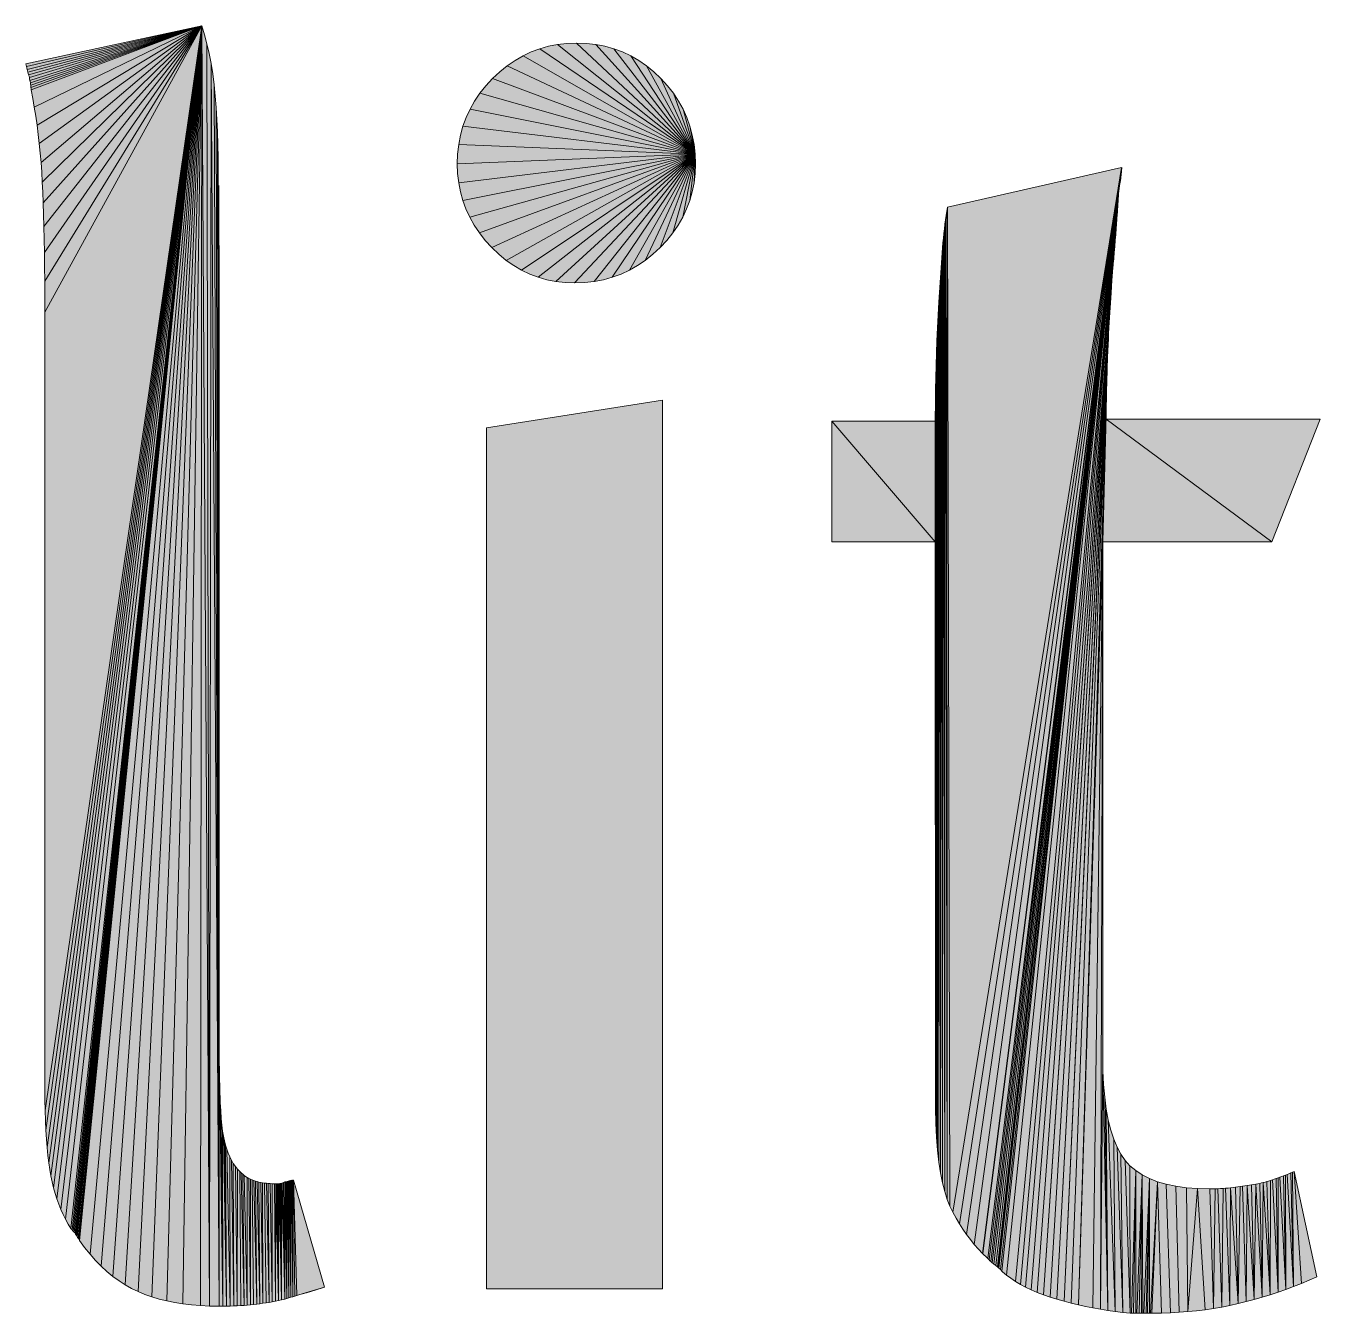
# Model space of a CAD drawing. Header units: inches. Extents: x 0 to 841, y 0 to 594.
# Drawn here: x 779.03 to 784.44, y 62.6 to 67.97 of the extents above; entities that cross this region are included whole.
import ezdxf

# ---------------------------------------------------------------- set-up
doc = ezdxf.new("R2010")
doc.units = ezdxf.units.IN
doc.header["$MEASUREMENT"] = 0
doc.layers.add('BG 0', color=7, linetype='Continuous')

msp = doc.modelspace()

# ---------------------------------------------------------------- hatches: boundary and pattern name
at = {"layer": 'BG 0', "linetype": 'Continuous'}
for points in [[(779.7663, 67.975), (779.0314, 67.8165), (779.0328, 67.8107), (779.0343, 67.805)], [(779.7663, 67.975), (779.0343, 67.805), (779.0357, 67.7992), (779.0372, 67.7934)], [(779.7663, 67.975), (779.0372, 67.7934), (779.0386, 67.7877), (779.04, 67.7819)], [(779.7663, 67.975), (779.04, 67.7819), (779.0415, 67.7762), (779.0429, 67.7704)], [(779.7663, 67.975), (779.0429, 67.7704), (779.0444, 67.7646), (779.0458, 67.7589)], [(779.7663, 67.975), (779.0458, 67.7589), (779.0471, 67.7532), (779.0484, 67.7476)], [(779.7663, 67.975), (779.0484, 67.7476), (779.0494, 67.7422), (779.0504, 67.737)], [(779.7663, 67.975), (779.0504, 67.737), (779.0512, 67.7318), (779.0518, 67.7269)], [(779.7663, 67.975), (779.0518, 67.7269), (779.0523, 67.722), (779.0527, 67.7174)], [(779.7663, 67.975), (779.0527, 67.7174), (779.0529, 67.7128), (779.053, 67.7084)], [(779.7663, 67.975), (779.053, 67.7084), (779.0599, 67.6722), (779.0664, 67.6354)], [(779.7663, 67.975), (779.0664, 67.6354), (779.0724, 67.5981), (779.0778, 67.5603)], [(779.7663, 67.975), (779.0778, 67.5603), (779.0827, 67.522), (779.0872, 67.4832)], [(779.7663, 67.975), (779.0872, 67.4832), (779.091, 67.4439), (779.0945, 67.4041)], [(779.7663, 67.975), (779.0945, 67.4041), (779.0974, 67.3638), (779.0998, 67.3229)], [(779.7663, 67.975), (779.0998, 67.3229), (779.1019, 67.2806), (779.1037, 67.2355)], [(779.7663, 67.975), (779.1037, 67.2355), (779.1053, 67.1877), (779.1068, 67.1374)], [(779.7663, 67.975), (779.1068, 67.1374), (779.1079, 67.0843), (779.1089, 67.0286)], [(779.7663, 67.975), (779.1089, 67.0286), (779.1096, 66.9702), (779.1102, 66.9091)], [(779.7663, 67.975), (779.1102, 66.9091), (779.1105, 66.8454), (779.1107, 66.779)], [(779.7663, 67.975), (779.1107, 66.779), (779.1109, 63.4903), (779.1116, 63.4461)], [(779.7663, 67.975), (779.1116, 63.4461), (779.1129, 63.4041), (779.1147, 63.3644)], [(779.7663, 67.975), (779.1147, 63.3644), (779.117, 63.3269), (779.1197, 63.2916)], [(779.7663, 67.975), (779.1197, 63.2916), (779.123, 63.2586), (779.1268, 63.2278)], [(779.7663, 67.975), (779.1268, 63.2278), (779.1311, 63.1993), (779.1359, 63.1729)], [(779.7663, 67.975), (779.1359, 63.1729), (779.1412, 63.148), (779.1472, 63.1238)], [(779.7663, 67.975), (779.1472, 63.1238), (779.1539, 63.1002), (779.1612, 63.0772)], [(779.7663, 67.975), (779.1612, 63.0772), (779.1692, 63.0549), (779.1778, 63.0333)], [(779.7663, 67.975), (779.1778, 63.0333), (779.187, 63.0123), (779.197, 62.9919)], [(779.7663, 67.975), (779.197, 62.9919), (779.2075, 62.9722), (779.2187, 62.9532)], [(779.7663, 67.975), (779.2187, 62.9532), (779.2215, 62.9503), (779.2242, 62.9476)], [(779.7663, 67.975), (779.2242, 62.9476), (779.2267, 62.9448), (779.2291, 62.9422)], [(779.7663, 67.975), (779.2291, 62.9422), (779.2313, 62.9397), (779.2334, 62.9371)], [(779.7663, 67.975), (779.2334, 62.9371), (779.2354, 62.9348), (779.2371, 62.9324)], [(779.7663, 67.975), (779.2371, 62.9324), (779.2388, 62.9301), (779.2403, 62.9279)], [(779.7663, 67.975), (779.2403, 62.9279), (779.2418, 62.9258), (779.2432, 62.9235)], [(779.7663, 67.975), (779.2432, 62.9235), (779.2447, 62.9211), (779.2461, 62.9187)], [(779.7663, 67.975), (779.2461, 62.9187), (779.2475, 62.9162), (779.249, 62.9137)], [(779.7663, 67.975), (779.249, 62.9137), (779.2504, 62.911), (779.2518, 62.9083)], [(779.7663, 67.975), (779.2518, 62.9083), (779.2533, 62.9056), (779.2548, 62.9027)], [(779.7663, 67.975), (779.2548, 62.9027), (779.2767, 62.8734), (779.2991, 62.8458)], [(779.7663, 67.975), (779.2991, 62.8458), (779.3222, 62.8201), (779.3458, 62.7961)], [(779.7663, 67.975), (779.3458, 62.7961), (779.37, 62.7739), (779.3948, 62.7536)], [(779.7663, 67.975), (779.3948, 62.7536), (779.4202, 62.735), (779.4461, 62.7182)], [(779.7663, 67.975), (779.4461, 62.7182), (779.4726, 62.7033), (779.4997, 62.6901)], [(779.7663, 67.975), (779.4997, 62.6901), (779.5277, 62.6785), (779.5571, 62.6681)], [(779.7663, 67.975), (779.5571, 62.6681), (779.5877, 62.6589), (779.6196, 62.651)], [(779.7663, 67.975), (779.6196, 62.651), (779.6528, 62.6443), (779.6873, 62.6387)], [(779.7663, 67.975), (779.6873, 62.6387), (779.7231, 62.6345), (779.7602, 62.6314)], [(779.7986, 62.6296), (779.7663, 67.975), (779.7602, 62.6314)], [(779.7986, 62.6296), (779.7873, 67.8996), (779.7773, 67.9382), (779.7663, 67.975)], [(779.7986, 62.6296), (779.8043, 67.8177), (779.7963, 67.8595), (779.7873, 67.8996)], [(781.8255, 67.4398), (781.177, 67.8793), (781.1415, 67.866), (781.1071, 67.8498)], [(781.8255, 67.4398), (781.2512, 67.897), (781.2136, 67.8897), (781.177, 67.8793)], [(781.8255, 67.4398), (781.3297, 67.903), (781.29, 67.9015), (781.2512, 67.897)], [(781.8255, 67.4398), (781.4107, 67.897), (781.3709, 67.9015), (781.3297, 67.903)], [(781.8255, 67.4398), (781.4866, 67.8793), (781.4493, 67.8897), (781.4107, 67.897)], [(781.8255, 67.4398), (781.5572, 67.8498), (781.5225, 67.866), (781.4866, 67.8793)], [(779.8383, 62.6289), (779.8043, 67.8177), (779.7986, 62.6296)], [(779.8383, 62.6289), (779.8173, 67.729), (779.8113, 67.7742), (779.8043, 67.8177)], [(781.8255, 67.4398), (781.1071, 67.8498), (781.0738, 67.8306), (781.0415, 67.8084)], [(781.8255, 67.4398), (781.6226, 67.8084), (781.5905, 67.8306), (781.5572, 67.8498)], [(781.8255, 67.4398), (781.0415, 67.8084), (781.0104, 67.7833), (780.9803, 67.7553)], [(781.8255, 67.4398), (781.6828, 67.7553), (781.6534, 67.7833), (781.6226, 67.8084)], [(779.8383, 62.6289), (779.8263, 67.6338), (779.8223, 67.6822), (779.8173, 67.729)], [(781.8255, 67.4398), (780.9803, 67.7553), (780.9522, 67.7251), (780.9272, 67.6937)], [(781.8255, 67.4398), (781.7347, 67.6937), (781.7102, 67.7251), (781.6828, 67.7553)], [(781.8255, 67.4398), (780.9272, 67.6937), (780.905, 67.6611), (780.8858, 67.6273)], [(781.8255, 67.4398), (781.775, 67.6273), (781.7563, 67.6611), (781.7347, 67.6937)], [(779.8383, 62.6289), (779.8311, 67.5319), (779.8292, 67.5837), (779.8263, 67.6338)], [(781.8255, 67.4398), (780.8858, 67.6273), (780.8695, 67.5922), (780.8562, 67.556)], [(781.8255, 67.4398), (781.8038, 67.556), (781.7908, 67.5922), (781.775, 67.6273)], [(781.8255, 67.4398), (780.8562, 67.556), (780.8459, 67.5184), (780.8385, 67.4797)], [(781.8255, 67.4398), (781.8211, 67.4797), (781.8139, 67.5184), (781.8038, 67.556)], [(779.8383, 62.6289), (779.8337, 67.4234), (779.8325, 67.4785), (779.8311, 67.5319)], [(781.8255, 67.4398), (780.8385, 67.4797), (780.8341, 67.4398), (780.8326, 67.3986)], [(781.8255, 67.4398), (780.8326, 67.3986), (780.834, 67.3588), (780.8384, 67.3201)], [(781.8255, 67.4398), (780.8384, 67.3201), (780.8456, 67.2824), (780.8557, 67.2459)], [(781.8255, 67.4398), (780.8557, 67.2459), (780.8686, 67.2104), (780.8845, 67.176)], [(781.8255, 67.4398), (780.8845, 67.176), (780.9033, 67.1427), (780.9248, 67.1104)], [(781.8255, 67.4398), (780.9248, 67.1104), (780.9493, 67.0793), (780.9767, 67.0491)], [(781.8255, 67.4398), (780.9767, 67.0491), (781.0061, 67.0211), (781.0367, 66.996)], [(781.8255, 67.4398), (781.0367, 66.996), (781.0683, 66.9739), (781.1012, 66.9546)], [(781.8255, 67.4398), (781.1012, 66.9546), (781.1352, 66.9384), (781.1704, 66.9251)], [(781.8255, 67.4398), (781.1704, 66.9251), (781.2067, 66.9148), (781.2442, 66.9074)], [(781.8255, 67.4398), (781.2442, 66.9074), (781.2828, 66.9029), (781.3225, 66.9014)], [(781.8255, 67.4398), (781.3225, 66.9014), (781.3637, 66.9029), (781.4037, 66.9074)], [(781.8255, 67.4398), (781.4037, 66.9074), (781.4424, 66.9148), (781.4799, 66.9251)], [(781.8255, 67.4398), (781.4799, 66.9251), (781.5162, 66.9384), (781.5512, 66.9546)], [(781.8255, 67.4398), (781.5512, 66.9546), (781.5851, 66.9739), (781.6177, 66.996)], [(781.8255, 67.4398), (781.6177, 66.996), (781.649, 67.0211), (781.6792, 67.0491)], [(781.8255, 67.4398), (781.6792, 67.0491), (781.7073, 67.0793), (781.7324, 67.1104)], [(781.8255, 67.4398), (781.7324, 67.1104), (781.7545, 67.1427), (781.7738, 67.176)], [(781.8255, 67.4398), (781.7738, 67.176), (781.79, 67.2104), (781.8032, 67.2459)], [(781.8255, 67.4398), (781.8032, 67.2459), (781.8136, 67.2824), (781.821, 67.3201)], [(781.8255, 67.4398), (781.821, 67.3201), (781.8255, 67.3588), (781.8269, 67.3986)], [(783.6065, 67.3842), (782.8788, 67.2185), (782.8896, 63.0468), (782.9022, 63.0213)], [(783.6065, 67.3842), (782.9022, 63.0213), (782.9154, 62.9967), (782.9293, 62.9729)], [(783.6065, 67.3842), (782.9293, 62.9729), (782.9438, 62.95), (782.959, 62.9279)], [(783.6065, 67.3842), (782.959, 62.9279), (782.9748, 62.9068), (782.9913, 62.8864)], [(783.6065, 67.3842), (782.9913, 62.8864), (783.0084, 62.867), (783.0261, 62.8484)], [(783.5947, 67.2905), (783.0261, 62.8484), (783.0445, 62.8307), (783.0475, 62.8278)], [(783.5947, 67.2905), (783.0475, 62.8278), (783.0505, 62.8249), (783.0535, 62.822)], [(783.5947, 67.2905), (783.0535, 62.822), (783.0566, 62.8191), (783.0599, 62.8162)], [(783.5947, 67.2905), (783.0599, 62.8162), (783.0631, 62.8134), (783.0665, 62.8105)], [(783.5947, 67.2905), (783.0665, 62.8105), (783.0699, 62.8076), (783.0734, 62.8048)], [(783.5947, 67.2905), (783.0734, 62.8048), (783.0769, 62.8019), (783.0805, 62.799)], [(783.5947, 67.2905), (783.0805, 62.799), (783.084, 62.7961), (783.0875, 62.7932)], [(783.5947, 67.2905), (783.0875, 62.7932), (783.0908, 62.7903)], [(783.5939, 67.2834), (783.5947, 67.2905), (783.0908, 62.7903), (783.0941, 62.7874)], [(783.5939, 67.2834), (783.0941, 62.7874), (783.0973, 62.7845), (783.1004, 62.7817)], [(783.5939, 67.2834), (783.1004, 62.7817), (783.1034, 62.7788), (783.1065, 62.7759)], [(783.5939, 67.2834), (783.1065, 62.7759), (783.1094, 62.773), (783.1259, 62.7589)], [(783.5939, 67.2834), (783.1259, 62.7589), (783.1438, 62.7454), (783.1631, 62.7324)], [(783.5939, 67.2834), (783.1631, 62.7324), (783.1837, 62.72)], [(783.5933, 67.2761), (783.5939, 67.2834), (783.1837, 62.72), (783.2057, 62.7082)], [(783.5933, 67.2761), (783.2057, 62.7082), (783.2291, 62.697), (783.566, 66.9117)], [(782.878, 63.0749), (782.876, 67.201), (782.8733, 67.1832), (782.8708, 67.165)], [(782.878, 63.0749), (782.8896, 63.0468), (782.8788, 67.2185), (782.876, 67.201)], [(782.8676, 63.1073), (782.8684, 67.1464), (782.8662, 67.1275), (782.8641, 67.1082)], [(782.878, 63.0749), (782.8708, 67.165), (782.8684, 67.1464), (782.8676, 63.1073)], [(782.8676, 63.1073), (782.8604, 67.0686), (782.8588, 67.0483), (782.8584, 63.1441)], [(782.8676, 63.1073), (782.8641, 67.1082), (782.8622, 67.0886), (782.8604, 67.0686)], [(782.8584, 63.1441), (782.8558, 67.0067), (782.8543, 66.9859), (782.8529, 66.9652)], [(782.8584, 63.1441), (782.8588, 67.0483), (782.8572, 67.0275), (782.8558, 67.0067)], [(782.8584, 63.1441), (782.8529, 66.9652), (782.8514, 66.9445), (782.8504, 63.1852)], [(782.8504, 63.1852), (782.8486, 66.9035), (782.8471, 66.8831), (782.8457, 66.8627)], [(782.8504, 63.1852), (782.8514, 66.9445), (782.85, 66.924), (782.8486, 66.9035)], [(783.566, 66.9117), (783.2291, 62.697), (783.2538, 62.6863), (783.5642, 66.8861)], [(782.8504, 63.1852), (782.8457, 66.8627), (782.8442, 66.8424), (782.8437, 63.2305)], [(783.28, 62.6762), (783.5625, 66.8606), (783.5642, 66.8861), (783.2538, 62.6863)], [(782.8437, 63.2305), (782.8414, 66.7949), (782.8401, 66.7678), (782.8388, 66.7407)], [(782.8437, 63.2305), (782.8442, 66.8424), (782.8428, 66.8222), (782.8414, 66.7949)], [(783.5575, 66.7832), (783.5591, 66.8091), (783.28, 62.6762), (783.3075, 62.6667)], [(782.8382, 63.2803), (782.8388, 66.7407), (782.8376, 66.7138), (782.8365, 66.6871)], [(782.8437, 63.2305), (782.8388, 66.7407), (782.8382, 63.2803)], [(782.8382, 63.2803), (782.8365, 66.6871), (782.8355, 66.6605), (782.8345, 66.6341)], [(783.5509, 66.6703), (783.5521, 66.6922), (783.3075, 62.6667), (783.3363, 62.6578)], [(782.8382, 63.2803), (782.8345, 66.6341), (782.8339, 63.3343)], [(783.5487, 66.6264), (783.5498, 66.6484), (783.3363, 62.6578), (783.366, 62.6494)], [(783.3959, 62.6416), (783.546, 66.5599), (783.5469, 66.5821), (783.366, 62.6494)], [(782.8339, 63.3343), (782.8313, 66.53), (782.8308, 63.3927)], [(783.4259, 62.6344), (783.5453, 66.5376), (783.546, 66.5599), (783.3959, 62.6416)], [(783.5273, 65.8207), (783.5434, 66.4722), (783.544, 66.4937), (783.4259, 62.6344)], [(781.69, 66.4115), (780.9551, 66.2963), (780.9551, 62.701), (781.69, 62.701)], [(782.829, 63.4554), (782.8284, 66.3251), (782.3961, 66.3251), (782.8284, 65.8207)], [(782.8284, 65.8207), (782.3961, 66.3251), (782.3961, 65.8207)], [(783.5273, 65.8207), (784.2334, 65.8207), (783.5417, 66.3323), (783.5417, 66.3512)], [(783.5417, 66.3323), (784.2334, 65.8207), (784.4351, 66.3323)], [(783.5273, 65.8207), (783.4259, 62.6344), (783.4562, 62.6278), (783.4867, 62.6217)], [(783.5273, 65.8207), (783.4867, 62.6217), (783.5175, 62.6163)], [(783.5175, 62.6163), (783.5273, 63.6736), (783.5273, 65.8207)], [(779.8383, 62.6289), (779.854, 62.629), (779.8391, 63.6072), (779.8385, 63.6567)], [(783.5484, 62.6114), (783.5282, 63.6122), (783.5273, 63.6736), (783.5175, 62.6163)], [(783.5357, 63.5013), (783.531, 63.5548), (783.5282, 63.6122), (783.5484, 62.6114)], [(783.5484, 62.6114), (783.5423, 63.4517), (783.5357, 63.5013)], [(779.854, 62.629), (779.8471, 63.4129), (779.8448, 63.4447), (779.8428, 63.48)], [(783.5795, 62.607), (783.5507, 63.4062), (783.5423, 63.4517), (783.5484, 62.6114)], [(779.854, 62.629), (779.8529, 63.3598), (779.8499, 63.3846), (779.8471, 63.4129)], [(783.5732, 63.3269), (783.561, 63.3646), (783.5507, 63.4062), (783.5795, 62.607)], [(779.8563, 63.3386), (779.8529, 63.3598), (779.854, 62.629), (779.8695, 62.6292)], [(779.8563, 63.3386), (779.8695, 62.6292), (779.8603, 63.3197)], [(779.8695, 62.6292), (779.8648, 63.3016), (779.8603, 63.3197)], [(779.8846, 62.6296), (779.8701, 63.2845), (779.8648, 63.3016), (779.8695, 62.6292)], [(779.8824, 63.253), (779.8759, 63.2683), (779.8701, 63.2845), (779.8846, 62.6296)], [(783.5872, 63.2932), (783.5732, 63.3269), (783.5795, 62.607), (783.611, 62.6033)], [(783.5872, 63.2932), (783.611, 62.6033), (783.6032, 63.2635)], [(779.8897, 63.2388), (779.8824, 63.253), (779.8846, 62.6296), (779.8994, 62.6301)], [(779.8897, 63.2388), (779.8994, 62.6301), (779.8975, 63.2254)], [(779.9059, 63.213), (779.8975, 63.2254), (779.8994, 62.6301), (779.914, 62.6307)], [(783.6209, 63.2377), (783.6032, 63.2635), (783.611, 62.6033), (783.6425, 62.6001)], [(783.6209, 63.2377), (783.6425, 62.6001), (783.6413, 63.2152)], [(779.9059, 63.213), (779.914, 62.6307), (779.915, 63.2015)], [(779.9283, 62.6315), (779.9248, 63.1909), (779.915, 63.2015), (779.914, 62.6307)], [(779.9283, 62.6315), (779.9422, 62.6325), (779.9306, 63.1853), (779.9248, 63.1909)], [(779.9422, 62.6325), (779.9366, 63.1801), (779.9306, 63.1853)], [(779.9559, 62.6335), (779.9428, 63.1753), (779.9366, 63.1801), (779.9422, 62.6325)], [(779.9554, 63.1666), (779.949, 63.1707), (779.9428, 63.1753), (779.9559, 62.6335)], [(783.665, 63.195), (783.6413, 63.2152), (783.6425, 62.6001), (783.6469, 62.6001)], [(783.665, 63.195), (783.6469, 62.6001), (783.6513, 62.6001), (783.6559, 62.6001)], [(783.665, 63.195), (783.6559, 62.6001), (783.6604, 62.6001), (783.6651, 62.6001)], [(783.692, 63.1771), (783.665, 63.195), (783.6651, 62.6001), (783.6698, 62.6001)], [(783.692, 63.1771), (783.6698, 62.6001), (783.6746, 62.6001), (783.6794, 62.6001)], [(783.692, 63.1771), (783.6794, 62.6001), (783.6844, 62.6001), (783.6894, 62.6001)], [(783.692, 63.1771), (783.6894, 62.6001), (783.6944, 62.6001)], [(783.7224, 63.1617), (783.692, 63.1771), (783.6944, 62.6001), (783.6993, 62.6001)], [(784.2825, 63.1736), (784.2748, 63.1707), (784.2671, 63.1678), (784.2922, 62.699)], [(784.2922, 62.699), (784.2901, 63.1765), (784.2825, 63.1736)], [(784.3246, 62.7111), (784.2976, 63.1794), (784.2901, 63.1765), (784.2922, 62.699)], [(784.3125, 63.1852), (784.3051, 63.1823), (784.2976, 63.1794), (784.3246, 62.7111)], [(784.3246, 62.7111), (784.3198, 63.1881), (784.3125, 63.1852)], [(784.3568, 62.7239), (784.327, 63.1909), (784.3198, 63.1881), (784.3246, 62.7111)], [(784.3888, 62.7373), (784.4207, 62.7514), (784.327, 63.1909), (784.3568, 62.7239)], [(779.962, 63.1628), (779.9554, 63.1666), (779.9559, 62.6335), (779.9693, 62.6348)], [(779.962, 63.1628), (779.9693, 62.6348), (779.9687, 63.1594)], [(779.9687, 63.1594), (779.9693, 62.6348), (779.9824, 62.6361), (779.9755, 63.1563)], [(779.9755, 63.1563), (779.9824, 62.6361), (779.9954, 62.6376), (779.9825, 63.1537)], [(779.9825, 63.1537), (779.9954, 62.6376), (779.9896, 63.1513)], [(779.9969, 63.1492), (779.9896, 63.1513), (779.9954, 62.6376), (780.0084, 62.6393)], [(779.9969, 63.1492), (780.0084, 62.6393), (780.0043, 63.1474)], [(780.0119, 63.1458), (780.0043, 63.1474), (780.0084, 62.6393), (780.0213, 62.6411)], [(780.0119, 63.1458), (780.0213, 62.6411), (780.0196, 63.1444)], [(780.0196, 63.1444), (780.0213, 62.6411), (780.0343, 62.643), (780.0275, 63.1432)], [(780.0275, 63.1432), (780.0343, 62.643), (780.0473, 62.6451), (780.0355, 63.1422)], [(780.0355, 63.1422), (780.0473, 62.6451), (780.0436, 63.1415)], [(780.0519, 63.1409), (780.0436, 63.1415), (780.0473, 62.6451), (780.0603, 62.6474)], [(780.0519, 63.1409), (780.0603, 62.6474), (780.0603, 63.1406)], [(780.0732, 62.6498), (780.0689, 63.1405), (780.0603, 63.1406), (780.0603, 62.6474)], [(780.0732, 62.6498), (780.0744, 63.1405), (780.0717, 63.1405), (780.0689, 63.1405)], [(780.0862, 62.6523), (780.0744, 63.1405), (780.0732, 62.6498)], [(780.0862, 62.6523), (780.0793, 63.1405), (780.0769, 63.1405), (780.0744, 63.1405)], [(780.0862, 62.6523), (780.0836, 63.1405), (780.0815, 63.1405), (780.0793, 63.1405)], [(780.0862, 62.6523), (780.0873, 63.1405), (780.0855, 63.1405), (780.0836, 63.1405)], [(780.0991, 62.655), (780.089, 63.1405), (780.0873, 63.1405), (780.0862, 62.6523)], [(780.0991, 62.655), (780.092, 63.1405), (780.0905, 63.1405), (780.089, 63.1405)], [(780.0991, 62.655), (780.0955, 63.1411), (780.0937, 63.1408), (780.092, 63.1405)], [(780.0991, 62.655), (780.0995, 63.1423), (780.0974, 63.1417), (780.0955, 63.1411)], [(780.1121, 62.6578), (780.1018, 63.1431), (780.0995, 63.1423), (780.0991, 62.655)], [(780.1121, 62.6578), (780.1066, 63.1451), (780.1041, 63.144), (780.1018, 63.1431)], [(780.1121, 62.6578), (780.1121, 63.1477), (780.1093, 63.1463), (780.1066, 63.1451)], [(780.1207, 62.6606), (780.1152, 63.1478), (780.1136, 63.1477), (780.1121, 63.1477)], [(780.1207, 62.6606), (780.1121, 63.1477), (780.1121, 62.6578)], [(780.1207, 62.6606), (780.1185, 63.1483), (780.1168, 63.148), (780.1152, 63.1478)], [(780.1207, 62.6606), (780.1221, 63.149), (780.1202, 63.1486), (780.1185, 63.1483)], [(780.1293, 62.6634), (780.1221, 63.149), (780.1207, 62.6606)], [(780.1293, 62.6634), (780.126, 63.15), (780.124, 63.1495), (780.1221, 63.149)], [(780.1293, 62.6634), (780.1301, 63.1513), (780.128, 63.1506), (780.126, 63.15)], [(780.1377, 62.6661), (780.1301, 63.1513), (780.1293, 62.6634)], [(780.1377, 62.6661), (780.1343, 63.1526), (780.1323, 63.152), (780.1301, 63.1513)], [(780.1377, 62.6661), (780.1382, 63.1536), (780.1363, 63.1531), (780.1343, 63.1526)], [(780.1461, 62.6687), (780.1401, 63.154), (780.1382, 63.1536), (780.1377, 62.6661)], [(780.1461, 62.6687), (780.1435, 63.1546), (780.1418, 63.1543), (780.1401, 63.154)], [(780.1545, 62.6712), (780.1467, 63.1549), (780.1451, 63.1547), (780.1461, 62.6687)], [(780.1627, 62.6738), (780.1481, 63.1549), (780.1467, 63.1549), (780.1545, 62.6712)], [(780.2779, 62.7082), (780.1481, 63.1549), (780.1627, 62.6738), (780.1709, 62.6761)], [(783.7224, 63.1617), (783.6993, 62.6001), (783.7042, 62.6001), (783.709, 62.6001)], [(783.7224, 63.1617), (783.709, 62.6001), (783.7137, 62.6001)], [(783.7137, 62.6001), (783.7184, 62.6001), (783.7229, 62.6001), (783.7224, 63.1617)], [(783.7224, 63.1617), (783.7229, 62.6001), (783.7274, 62.6001), (783.756, 63.1486)], [(783.756, 63.1486), (783.7274, 62.6001), (783.7318, 62.6001)], [(783.7318, 62.6001), (783.7362, 62.6001), (783.7735, 62.6005), (783.756, 63.1486)], [(783.756, 63.1486), (783.7735, 62.6005), (783.8104, 62.6017), (783.793, 63.1379)], [(783.793, 63.1379), (783.8104, 62.6017), (783.847, 62.6037), (783.8333, 63.1296)], [(783.8333, 63.1296), (783.847, 62.6037), (783.8832, 62.6064), (783.8768, 63.1236)], [(783.8768, 63.1236), (783.8832, 62.6064), (783.9237, 63.12)], [(783.8832, 62.6064), (783.919, 62.61), (783.9545, 62.6144), (783.9237, 63.12)], [(783.9237, 63.12), (783.9545, 62.6144), (783.9896, 62.6195), (783.974, 63.1189)], [(783.974, 63.1189), (783.9896, 62.6195), (783.9967, 63.1192), (783.9854, 63.1189)], [(784.0244, 62.6254), (784.0079, 63.1195), (783.9967, 63.1192), (783.9896, 62.6195)], [(784.0244, 62.6254), (784.0298, 63.1206), (784.0189, 63.12), (784.0079, 63.1195)], [(784.0588, 62.6322), (784.0405, 63.1214), (784.0298, 63.1206), (784.0244, 62.6254)], [(784.0588, 62.6322), (784.0616, 63.1235), (784.0512, 63.1224), (784.0405, 63.1214)], [(784.0928, 62.6397), (784.0616, 63.1235), (784.0588, 62.6322)], [(784.0928, 62.6397), (784.082, 63.1261), (784.0719, 63.1247), (784.0616, 63.1235)], [(784.0928, 62.6397), (784.1019, 63.129), (784.0921, 63.1275), (784.082, 63.1261)], [(784.1266, 62.648), (784.1117, 63.1304), (784.1019, 63.129), (784.0928, 62.6397)], [(784.1266, 62.648), (784.1307, 63.1333), (784.1212, 63.1319), (784.1117, 63.1304)], [(784.1601, 62.6569), (784.1307, 63.1333), (784.1266, 62.648)], [(784.1601, 62.6569), (784.1491, 63.1361), (784.14, 63.1347), (784.1307, 63.1333)], [(784.1601, 62.6569), (784.167, 63.139), (784.1582, 63.1376), (784.1491, 63.1361)], [(784.1935, 62.6664), (784.167, 63.139), (784.1601, 62.6569)], [(784.1935, 62.6664), (784.1829, 63.142), (784.1757, 63.1405), (784.167, 63.139)], [(784.1935, 62.6664), (784.1977, 63.1454), (784.1903, 63.1437), (784.1829, 63.142)], [(784.2266, 62.6766), (784.1977, 63.1454), (784.1935, 62.6664)], [(784.2266, 62.6766), (784.2126, 63.1495), (784.2051, 63.1474), (784.1977, 63.1454)], [(784.2266, 62.6766), (784.2279, 63.1541), (784.2202, 63.1517), (784.2126, 63.1495)], [(784.2595, 62.6875), (784.2357, 63.1566), (784.2279, 63.1541), (784.2266, 62.6766)], [(784.2595, 62.6875), (784.2514, 63.1621), (784.2435, 63.1593), (784.2357, 63.1566)], [(784.2595, 62.6875), (784.2593, 63.165), (784.2514, 63.1621)], [(784.2922, 62.699), (784.2671, 63.1678), (784.2593, 63.165), (784.2595, 62.6875)]]:
    msp.add_hatch(color=7, dxfattribs=at).paths.add_polyline_path(points)

# ---------------------------------------------------------------- linework, layer by layer
at = {"layer": 'BG 0', "color": 7, "linetype": 'Continuous', "lineweight": 5}
for p, q in [((779.8383, 62.6289), (779.8347, 67.4234)), ((783.6066, 67.3842), (783.0262, 62.8484)), ((783.6065, 67.3842), (783.5959, 67.2977)), ((783.6066, 67.3842), (783.5985, 67.3121)), ((783.6066, 67.3842), (783.6012, 67.3264)), ((783.6066, 67.3842), (783.6033, 67.3403)), ((783.6066, 67.3842), (783.6049, 67.3535)), ((783.6066, 67.3842), (783.6059, 67.3663)), ((779.8383, 62.6289), (779.8364, 67.3083)), ((783.5933, 67.2761), (783.5661, 66.9117)), ((783.5933, 67.2761), (783.57, 66.9625)), ((783.5928, 67.2689), (783.5722, 66.9879)), ((783.5928, 67.2689), (783.5765, 67.0382)), ((783.5928, 67.2689), (783.5805, 67.0872)), ((783.5928, 67.2689), (783.5842, 67.1347)), ((783.5928, 67.2689), (783.5876, 67.1808)), ((783.5893, 67.2033), (783.5928, 67.2689)), ((783.5926, 67.2617), (783.5907, 67.2255)), ((779.8383, 62.6289), (779.8376, 67.1865)), ((779.8383, 62.6289), (779.8382, 67.0581)), ((779.8384, 62.6289), (779.8384, 66.9231)), ((783.5625, 66.8606), (783.28, 62.6762)), ((779.1108, 63.4903), (779.1106, 66.779)), ((783.3075, 62.6667), (783.5576, 66.7832)), ((783.5576, 66.7832), (783.5547, 66.7357)), ((783.5534, 66.714), (783.3075, 62.6667)), ((782.8336, 66.6341), (782.8339, 63.3343)), ((783.5509, 66.6703), (783.3363, 62.6578)), ((782.832, 66.5816), (782.8339, 63.3343)), ((783.5487, 66.6264), (783.366, 62.6494)), ((783.5478, 66.6043), (783.366, 62.6494)), ((782.8307, 66.53), (782.8308, 63.3927)), ((783.4259, 62.6344), (783.5453, 66.5376)), ((782.8297, 66.4804), (782.8308, 63.3927)), ((783.5273, 65.8207), (783.5435, 66.4722)), ((782.829, 66.4331), (782.829, 63.4554)), ((783.5428, 66.4304), (783.5273, 65.8207)), ((782.829, 63.4554), (782.8285, 66.3666)), ((782.829, 63.4554), (782.8286, 66.3882)), ((783.5424, 66.3901), (783.5273, 65.8207)), ((782.8288, 63.4554), (782.8284, 65.8207)), ((779.8392, 63.6072), (779.854, 62.629)), ((779.8407, 63.5613), (779.8541, 62.629)), ((780.1461, 62.6687), (780.1443, 63.1547)), ((780.2779, 62.7082), (780.1709, 62.6761)), ((780.2779, 62.7081), (780.1871, 62.6806)), ((780.2779, 62.7081), (780.203, 62.685)), ((780.2779, 62.7082), (780.2191, 62.6897)), ((780.2779, 62.7082), (780.2355, 62.6946)), ((780.2779, 62.7082), (780.2522, 62.6998))]:
    msp.add_line(p, q, dxfattribs=at)
for points in [[(779.7663, 67.975), (779.0314, 67.8165), (779.0328, 67.8107), (779.0343, 67.805)], [(779.7663, 67.975), (779.0343, 67.805), (779.0357, 67.7992), (779.0372, 67.7934)], [(779.7663, 67.975), (779.0372, 67.7934), (779.0386, 67.7877), (779.04, 67.7819)], [(779.7663, 67.975), (779.04, 67.7819), (779.0415, 67.7762), (779.0429, 67.7704)], [(779.7663, 67.975), (779.0429, 67.7704), (779.0444, 67.7646), (779.0458, 67.7589)], [(779.7663, 67.975), (779.0458, 67.7589), (779.0471, 67.7532), (779.0484, 67.7476)], [(779.7663, 67.975), (779.0484, 67.7476), (779.0494, 67.7422), (779.0504, 67.737)], [(779.7663, 67.975), (779.0504, 67.737), (779.0512, 67.7318), (779.0518, 67.7269)], [(779.7663, 67.975), (779.0518, 67.7269), (779.0523, 67.722), (779.0527, 67.7174)], [(779.7663, 67.975), (779.0527, 67.7174), (779.0529, 67.7128), (779.053, 67.7084)], [(779.7663, 67.975), (779.053, 67.7084), (779.0599, 67.6722), (779.0664, 67.6354)], [(779.7663, 67.975), (779.0664, 67.6354), (779.0724, 67.5981), (779.0778, 67.5603)], [(779.7663, 67.975), (779.0778, 67.5603), (779.0827, 67.522), (779.0872, 67.4832)], [(779.7663, 67.975), (779.0872, 67.4832), (779.091, 67.4439), (779.0945, 67.4041)], [(779.7663, 67.975), (779.0945, 67.4041), (779.0974, 67.3638), (779.0998, 67.3229)], [(779.7663, 67.975), (779.0998, 67.3229), (779.1019, 67.2806), (779.1037, 67.2355)], [(779.7663, 67.975), (779.1037, 67.2355), (779.1053, 67.1877), (779.1068, 67.1374)], [(779.7663, 67.975), (779.1068, 67.1374), (779.1079, 67.0843), (779.1089, 67.0286)], [(779.7663, 67.975), (779.1089, 67.0286), (779.1096, 66.9702), (779.1102, 66.9091)], [(779.7663, 67.975), (779.1102, 66.9091), (779.1105, 66.8454), (779.1107, 66.779)], [(779.7663, 67.975), (779.1107, 66.779), (779.1109, 63.4903), (779.1116, 63.4461)], [(779.7663, 67.975), (779.1116, 63.4461), (779.1129, 63.4041), (779.1147, 63.3644)], [(779.7663, 67.975), (779.1147, 63.3644), (779.117, 63.3269), (779.1197, 63.2916)], [(779.7663, 67.975), (779.1197, 63.2916), (779.123, 63.2586), (779.1268, 63.2278)], [(779.7663, 67.975), (779.1268, 63.2278), (779.1311, 63.1993), (779.1359, 63.1729)], [(779.7663, 67.975), (779.1359, 63.1729), (779.1412, 63.148), (779.1472, 63.1238)], [(779.7663, 67.975), (779.1472, 63.1238), (779.1539, 63.1002), (779.1612, 63.0772)], [(779.7663, 67.975), (779.1612, 63.0772), (779.1692, 63.0549), (779.1778, 63.0333)], [(779.7663, 67.975), (779.1778, 63.0333), (779.187, 63.0123), (779.197, 62.9919)], [(779.7663, 67.975), (779.197, 62.9919), (779.2075, 62.9722), (779.2187, 62.9532)], [(779.7663, 67.975), (779.2187, 62.9532), (779.2215, 62.9503), (779.2242, 62.9476)], [(779.7663, 67.975), (779.2242, 62.9476), (779.2267, 62.9448), (779.2291, 62.9422)], [(779.7663, 67.975), (779.2291, 62.9422), (779.2313, 62.9397), (779.2334, 62.9371)], [(779.7663, 67.975), (779.2334, 62.9371), (779.2354, 62.9348), (779.2371, 62.9324)], [(779.7663, 67.975), (779.2371, 62.9324), (779.2388, 62.9301), (779.2403, 62.9279)], [(779.7663, 67.975), (779.2403, 62.9279), (779.2418, 62.9258), (779.2432, 62.9235)], [(779.7663, 67.975), (779.2432, 62.9235), (779.2447, 62.9211), (779.2461, 62.9187)], [(779.7663, 67.975), (779.2461, 62.9187), (779.2475, 62.9162), (779.249, 62.9137)], [(779.7663, 67.975), (779.249, 62.9137), (779.2504, 62.911), (779.2518, 62.9083)], [(779.7663, 67.975), (779.2518, 62.9083), (779.2533, 62.9056), (779.2548, 62.9027)], [(779.7663, 67.975), (779.2548, 62.9027), (779.2767, 62.8734), (779.2991, 62.8458)], [(779.7663, 67.975), (779.2991, 62.8458), (779.3222, 62.8201), (779.3458, 62.7961)], [(779.7663, 67.975), (779.3458, 62.7961), (779.37, 62.7739), (779.3948, 62.7536)], [(779.7663, 67.975), (779.3948, 62.7536), (779.4202, 62.735), (779.4461, 62.7182)], [(779.7663, 67.975), (779.4461, 62.7182), (779.4726, 62.7033), (779.4997, 62.6901)], [(779.7663, 67.975), (779.4997, 62.6901), (779.5277, 62.6785), (779.5571, 62.6681)], [(779.7663, 67.975), (779.5571, 62.6681), (779.5877, 62.6589), (779.6196, 62.651)], [(779.7663, 67.975), (779.6196, 62.651), (779.6528, 62.6443), (779.6873, 62.6387)], [(779.7663, 67.975), (779.6873, 62.6387), (779.7231, 62.6345), (779.7602, 62.6314)], [(779.7986, 62.6296), (779.7663, 67.975), (779.7602, 62.6314)], [(779.7986, 62.6296), (779.7873, 67.8996), (779.7773, 67.9382), (779.7663, 67.975)], [(779.7986, 62.6296), (779.8043, 67.8177), (779.7963, 67.8595), (779.7873, 67.8996)], [(781.8255, 67.4398), (781.177, 67.8793), (781.1415, 67.866), (781.1071, 67.8498)], [(781.8255, 67.4398), (781.2512, 67.897), (781.2136, 67.8897), (781.177, 67.8793)], [(781.8255, 67.4398), (781.3297, 67.903), (781.29, 67.9015), (781.2512, 67.897)], [(781.8255, 67.4398), (781.4107, 67.897), (781.3709, 67.9015), (781.3297, 67.903)], [(781.8255, 67.4398), (781.4866, 67.8793), (781.4493, 67.8897), (781.4107, 67.897)], [(781.8255, 67.4398), (781.5572, 67.8498), (781.5225, 67.866), (781.4866, 67.8793)], [(779.8383, 62.6289), (779.8043, 67.8177), (779.7986, 62.6296)], [(779.8383, 62.6289), (779.8173, 67.729), (779.8113, 67.7742), (779.8043, 67.8177)], [(781.8255, 67.4398), (781.1071, 67.8498), (781.0738, 67.8306), (781.0415, 67.8084)], [(781.8255, 67.4398), (781.6226, 67.8084), (781.5905, 67.8306), (781.5572, 67.8498)], [(781.8255, 67.4398), (781.0415, 67.8084), (781.0104, 67.7833), (780.9803, 67.7553)], [(781.8255, 67.4398), (781.6828, 67.7553), (781.6534, 67.7833), (781.6226, 67.8084)], [(779.8383, 62.6289), (779.8263, 67.6338), (779.8223, 67.6822), (779.8173, 67.729)], [(781.8255, 67.4398), (780.9803, 67.7553), (780.9522, 67.7251), (780.9272, 67.6937)], [(781.8255, 67.4398), (781.7347, 67.6937), (781.7102, 67.7251), (781.6828, 67.7553)], [(781.8255, 67.4398), (780.9272, 67.6937), (780.905, 67.6611), (780.8858, 67.6273)], [(781.8255, 67.4398), (781.775, 67.6273), (781.7563, 67.6611), (781.7347, 67.6937)], [(779.8383, 62.6289), (779.8311, 67.5319), (779.8292, 67.5837), (779.8263, 67.6338)], [(781.8255, 67.4398), (780.8858, 67.6273), (780.8695, 67.5922), (780.8562, 67.556)], [(781.8255, 67.4398), (781.8038, 67.556), (781.7908, 67.5922), (781.775, 67.6273)], [(781.8255, 67.4398), (780.8562, 67.556), (780.8459, 67.5184), (780.8385, 67.4797)], [(781.8255, 67.4398), (781.8211, 67.4797), (781.8139, 67.5184), (781.8038, 67.556)], [(779.8383, 62.6289), (779.8337, 67.4234), (779.8325, 67.4785), (779.8311, 67.5319)], [(781.8255, 67.4398), (780.8385, 67.4797), (780.8341, 67.4398), (780.8326, 67.3986)], [(781.8255, 67.4398), (780.8326, 67.3986), (780.834, 67.3588), (780.8384, 67.3201)], [(781.8255, 67.4398), (780.8384, 67.3201), (780.8456, 67.2824), (780.8557, 67.2459)], [(781.8255, 67.4398), (780.8557, 67.2459), (780.8686, 67.2104), (780.8845, 67.176)], [(781.8255, 67.4398), (780.8845, 67.176), (780.9033, 67.1427), (780.9248, 67.1104)], [(781.8255, 67.4398), (780.9248, 67.1104), (780.9493, 67.0793), (780.9767, 67.0491)], [(781.8255, 67.4398), (780.9767, 67.0491), (781.0061, 67.0211), (781.0367, 66.996)], [(781.8255, 67.4398), (781.0367, 66.996), (781.0683, 66.9739), (781.1012, 66.9546)], [(781.8255, 67.4398), (781.1012, 66.9546), (781.1352, 66.9384), (781.1704, 66.9251)], [(781.8255, 67.4398), (781.1704, 66.9251), (781.2067, 66.9148), (781.2442, 66.9074)], [(781.8255, 67.4398), (781.2442, 66.9074), (781.2828, 66.9029), (781.3225, 66.9014)], [(781.8255, 67.4398), (781.3225, 66.9014), (781.3637, 66.9029), (781.4037, 66.9074)], [(781.8255, 67.4398), (781.4037, 66.9074), (781.4424, 66.9148), (781.4799, 66.9251)], [(781.8255, 67.4398), (781.4799, 66.9251), (781.5162, 66.9384), (781.5512, 66.9546)], [(781.8255, 67.4398), (781.5512, 66.9546), (781.5851, 66.9739), (781.6177, 66.996)], [(781.8255, 67.4398), (781.6177, 66.996), (781.649, 67.0211), (781.6792, 67.0491)], [(781.8255, 67.4398), (781.6792, 67.0491), (781.7073, 67.0793), (781.7324, 67.1104)], [(781.8255, 67.4398), (781.7324, 67.1104), (781.7545, 67.1427), (781.7738, 67.176)], [(781.8255, 67.4398), (781.7738, 67.176), (781.79, 67.2104), (781.8032, 67.2459)], [(781.8255, 67.4398), (781.8032, 67.2459), (781.8136, 67.2824), (781.821, 67.3201)], [(781.8255, 67.4398), (781.821, 67.3201), (781.8255, 67.3588), (781.8269, 67.3986)], [(783.6065, 67.3842), (782.8788, 67.2185), (782.8896, 63.0468), (782.9022, 63.0213)], [(783.6065, 67.3842), (782.9022, 63.0213), (782.9154, 62.9967), (782.9293, 62.9729)], [(783.6065, 67.3842), (782.9293, 62.9729), (782.9438, 62.95), (782.959, 62.9279)], [(783.6065, 67.3842), (782.959, 62.9279), (782.9748, 62.9068), (782.9913, 62.8864)], [(783.6065, 67.3842), (782.9913, 62.8864), (783.0084, 62.867), (783.0261, 62.8484)], [(783.5947, 67.2905), (783.0261, 62.8484), (783.0445, 62.8307), (783.0475, 62.8278)], [(783.5947, 67.2905), (783.0475, 62.8278), (783.0505, 62.8249), (783.0535, 62.822)], [(783.5947, 67.2905), (783.0535, 62.822), (783.0566, 62.8191), (783.0599, 62.8162)], [(783.5947, 67.2905), (783.0599, 62.8162), (783.0631, 62.8134), (783.0665, 62.8105)], [(783.5947, 67.2905), (783.0665, 62.8105), (783.0699, 62.8076), (783.0734, 62.8048)], [(783.5947, 67.2905), (783.0734, 62.8048), (783.0769, 62.8019), (783.0805, 62.799)], [(783.5947, 67.2905), (783.0805, 62.799), (783.084, 62.7961), (783.0875, 62.7932)], [(783.5947, 67.2905), (783.0875, 62.7932), (783.0908, 62.7903)], [(783.5939, 67.2834), (783.5947, 67.2905), (783.0908, 62.7903), (783.0941, 62.7874)], [(783.5939, 67.2834), (783.0941, 62.7874), (783.0973, 62.7845), (783.1004, 62.7817)], [(783.5939, 67.2834), (783.1004, 62.7817), (783.1034, 62.7788), (783.1065, 62.7759)], [(783.5939, 67.2834), (783.1065, 62.7759), (783.1094, 62.773), (783.1259, 62.7589)], [(783.5939, 67.2834), (783.1259, 62.7589), (783.1438, 62.7454), (783.1631, 62.7324)], [(783.5939, 67.2834), (783.1631, 62.7324), (783.1837, 62.72)], [(783.5933, 67.2761), (783.5939, 67.2834), (783.1837, 62.72), (783.2057, 62.7082)], [(783.5933, 67.2761), (783.2057, 62.7082), (783.2291, 62.697), (783.566, 66.9117)], [(782.878, 63.0749), (782.876, 67.201), (782.8733, 67.1832), (782.8708, 67.165)], [(782.878, 63.0749), (782.8896, 63.0468), (782.8788, 67.2185), (782.876, 67.201)], [(782.8676, 63.1073), (782.8684, 67.1464), (782.8662, 67.1275), (782.8641, 67.1082)], [(782.878, 63.0749), (782.8708, 67.165), (782.8684, 67.1464), (782.8676, 63.1073)], [(782.8676, 63.1073), (782.8604, 67.0686), (782.8588, 67.0483), (782.8584, 63.1441)], [(782.8676, 63.1073), (782.8641, 67.1082), (782.8622, 67.0886), (782.8604, 67.0686)], [(782.8584, 63.1441), (782.8558, 67.0067), (782.8543, 66.9859), (782.8529, 66.9652)], [(782.8584, 63.1441), (782.8588, 67.0483), (782.8572, 67.0275), (782.8558, 67.0067)], [(782.8584, 63.1441), (782.8529, 66.9652), (782.8514, 66.9445), (782.8504, 63.1852)], [(782.8504, 63.1852), (782.8486, 66.9035), (782.8471, 66.8831), (782.8457, 66.8627)], [(782.8504, 63.1852), (782.8514, 66.9445), (782.85, 66.924), (782.8486, 66.9035)], [(783.566, 66.9117), (783.2291, 62.697), (783.2538, 62.6863), (783.5642, 66.8861)], [(782.8504, 63.1852), (782.8457, 66.8627), (782.8442, 66.8424), (782.8437, 63.2305)], [(783.28, 62.6762), (783.5625, 66.8606), (783.5642, 66.8861), (783.2538, 62.6863)], [(782.8437, 63.2305), (782.8414, 66.7949), (782.8401, 66.7678), (782.8388, 66.7407)], [(782.8437, 63.2305), (782.8442, 66.8424), (782.8428, 66.8222), (782.8414, 66.7949)], [(783.5575, 66.7832), (783.5591, 66.8091), (783.28, 62.6762), (783.3075, 62.6667)], [(782.8382, 63.2803), (782.8388, 66.7407), (782.8376, 66.7138), (782.8365, 66.6871)], [(782.8437, 63.2305), (782.8388, 66.7407), (782.8382, 63.2803)], [(782.8382, 63.2803), (782.8365, 66.6871), (782.8355, 66.6605), (782.8345, 66.6341)], [(783.5509, 66.6703), (783.5521, 66.6922), (783.3075, 62.6667), (783.3363, 62.6578)], [(782.8382, 63.2803), (782.8345, 66.6341), (782.8339, 63.3343)], [(783.5487, 66.6264), (783.5498, 66.6484), (783.3363, 62.6578), (783.366, 62.6494)], [(783.3959, 62.6416), (783.546, 66.5599), (783.5469, 66.5821), (783.366, 62.6494)], [(782.8339, 63.3343), (782.8313, 66.53), (782.8308, 63.3927)], [(783.4259, 62.6344), (783.5453, 66.5376), (783.546, 66.5599), (783.3959, 62.6416)], [(783.5273, 65.8207), (783.5434, 66.4722), (783.544, 66.4937), (783.4259, 62.6344)], [(782.8308, 63.3927), (782.8293, 66.4331), (782.829, 63.4554)], [(781.69, 66.4115), (780.9551, 66.2963), (780.9551, 62.701), (781.69, 62.701)], [(782.829, 63.4554), (782.8284, 66.3251), (782.3961, 66.3251), (782.8284, 65.8207)], [(782.8284, 65.8207), (782.3961, 66.3251), (782.3961, 65.8207)], [(783.5273, 65.8207), (784.2334, 65.8207), (783.5417, 66.3323), (783.5417, 66.3512)], [(783.5417, 66.3323), (784.2334, 65.8207), (784.4351, 66.3323)], [(783.5273, 65.8207), (783.4259, 62.6344), (783.4562, 62.6278), (783.4867, 62.6217)], [(783.5273, 65.8207), (783.4867, 62.6217), (783.5175, 62.6163)], [(783.5175, 62.6163), (783.5273, 63.6736), (783.5273, 65.8207)], [(779.8383, 62.6289), (779.854, 62.629), (779.8391, 63.6072), (779.8385, 63.6567)], [(783.5484, 62.6114), (783.5282, 63.6122), (783.5273, 63.6736), (783.5175, 62.6163)], [(783.5357, 63.5013), (783.531, 63.5548), (783.5282, 63.6122), (783.5484, 62.6114)], [(783.5484, 62.6114), (783.5423, 63.4517), (783.5357, 63.5013)], [(779.854, 62.629), (779.8471, 63.4129), (779.8448, 63.4447), (779.8428, 63.48)], [(783.5795, 62.607), (783.5507, 63.4062), (783.5423, 63.4517), (783.5484, 62.6114)], [(779.854, 62.629), (779.8529, 63.3598), (779.8499, 63.3846), (779.8471, 63.4129)], [(783.5732, 63.3269), (783.561, 63.3646), (783.5507, 63.4062), (783.5795, 62.607)], [(779.8563, 63.3386), (779.8529, 63.3598), (779.854, 62.629), (779.8695, 62.6292)], [(779.8563, 63.3386), (779.8695, 62.6292), (779.8603, 63.3197)], [(779.8695, 62.6292), (779.8648, 63.3016), (779.8603, 63.3197)], [(779.8846, 62.6296), (779.8701, 63.2845), (779.8648, 63.3016), (779.8695, 62.6292)], [(779.8824, 63.253), (779.8759, 63.2683), (779.8701, 63.2845), (779.8846, 62.6296)], [(783.5872, 63.2932), (783.5732, 63.3269), (783.5795, 62.607), (783.611, 62.6033)], [(783.5872, 63.2932), (783.611, 62.6033), (783.6032, 63.2635)], [(779.8897, 63.2388), (779.8824, 63.253), (779.8846, 62.6296), (779.8994, 62.6301)], [(779.8897, 63.2388), (779.8994, 62.6301), (779.8975, 63.2254)], [(779.9059, 63.213), (779.8975, 63.2254), (779.8994, 62.6301), (779.914, 62.6307)], [(783.6209, 63.2377), (783.6032, 63.2635), (783.611, 62.6033), (783.6425, 62.6001)], [(783.6209, 63.2377), (783.6425, 62.6001), (783.6413, 63.2152)], [(779.9059, 63.213), (779.914, 62.6307), (779.915, 63.2015)], [(779.9283, 62.6315), (779.9248, 63.1909), (779.915, 63.2015), (779.914, 62.6307)], [(779.9283, 62.6315), (779.9422, 62.6325), (779.9306, 63.1853), (779.9248, 63.1909)], [(779.9422, 62.6325), (779.9366, 63.1801), (779.9306, 63.1853)], [(779.9559, 62.6335), (779.9428, 63.1753), (779.9366, 63.1801), (779.9422, 62.6325)], [(779.9554, 63.1666), (779.949, 63.1707), (779.9428, 63.1753), (779.9559, 62.6335)], [(783.665, 63.195), (783.6413, 63.2152), (783.6425, 62.6001), (783.6469, 62.6001)], [(783.665, 63.195), (783.6469, 62.6001), (783.6513, 62.6001), (783.6559, 62.6001)], [(783.665, 63.195), (783.6559, 62.6001), (783.6604, 62.6001), (783.6651, 62.6001)], [(783.692, 63.1771), (783.665, 63.195), (783.6651, 62.6001), (783.6698, 62.6001)], [(783.692, 63.1771), (783.6698, 62.6001), (783.6746, 62.6001), (783.6794, 62.6001)], [(783.692, 63.1771), (783.6794, 62.6001), (783.6844, 62.6001), (783.6894, 62.6001)], [(783.692, 63.1771), (783.6894, 62.6001), (783.6944, 62.6001)], [(783.7224, 63.1617), (783.692, 63.1771), (783.6944, 62.6001), (783.6993, 62.6001)], [(784.2825, 63.1736), (784.2748, 63.1707), (784.2671, 63.1678), (784.2922, 62.699)], [(784.2922, 62.699), (784.2901, 63.1765), (784.2825, 63.1736)], [(784.3246, 62.7111), (784.2976, 63.1794), (784.2901, 63.1765), (784.2922, 62.699)], [(784.3125, 63.1852), (784.3051, 63.1823), (784.2976, 63.1794), (784.3246, 62.7111)], [(784.3246, 62.7111), (784.3198, 63.1881), (784.3125, 63.1852)], [(784.3568, 62.7239), (784.327, 63.1909), (784.3198, 63.1881), (784.3246, 62.7111)], [(784.3888, 62.7373), (784.4207, 62.7514), (784.327, 63.1909), (784.3568, 62.7239)], [(779.962, 63.1628), (779.9554, 63.1666), (779.9559, 62.6335), (779.9693, 62.6348)], [(779.962, 63.1628), (779.9693, 62.6348), (779.9687, 63.1594)], [(779.9687, 63.1594), (779.9693, 62.6348), (779.9824, 62.6361), (779.9755, 63.1563)], [(779.9755, 63.1563), (779.9824, 62.6361), (779.9954, 62.6376), (779.9825, 63.1537)], [(779.9825, 63.1537), (779.9954, 62.6376), (779.9896, 63.1513)], [(779.9969, 63.1492), (779.9896, 63.1513), (779.9954, 62.6376), (780.0084, 62.6393)], [(779.9969, 63.1492), (780.0084, 62.6393), (780.0043, 63.1474)], [(780.0119, 63.1458), (780.0043, 63.1474), (780.0084, 62.6393), (780.0213, 62.6411)], [(780.0119, 63.1458), (780.0213, 62.6411), (780.0196, 63.1444)], [(780.0196, 63.1444), (780.0213, 62.6411), (780.0343, 62.643), (780.0275, 63.1432)], [(780.0275, 63.1432), (780.0343, 62.643), (780.0473, 62.6451), (780.0355, 63.1422)], [(780.0355, 63.1422), (780.0473, 62.6451), (780.0436, 63.1415)], [(780.0519, 63.1409), (780.0436, 63.1415), (780.0473, 62.6451), (780.0603, 62.6474)], [(780.0519, 63.1409), (780.0603, 62.6474), (780.0603, 63.1406)], [(780.0732, 62.6498), (780.0689, 63.1405), (780.0603, 63.1406), (780.0603, 62.6474)], [(780.0732, 62.6498), (780.0744, 63.1405), (780.0717, 63.1405), (780.0689, 63.1405)], [(780.0862, 62.6523), (780.0744, 63.1405), (780.0732, 62.6498)], [(780.0862, 62.6523), (780.0793, 63.1405), (780.0769, 63.1405), (780.0744, 63.1405)], [(780.0862, 62.6523), (780.0836, 63.1405), (780.0815, 63.1405), (780.0793, 63.1405)], [(780.0862, 62.6523), (780.0873, 63.1405), (780.0855, 63.1405), (780.0836, 63.1405)], [(780.0991, 62.655), (780.089, 63.1405), (780.0873, 63.1405), (780.0862, 62.6523)], [(780.0991, 62.655), (780.092, 63.1405), (780.0905, 63.1405), (780.089, 63.1405)], [(780.0991, 62.655), (780.0955, 63.1411), (780.0937, 63.1408), (780.092, 63.1405)], [(780.0991, 62.655), (780.0995, 63.1423), (780.0974, 63.1417), (780.0955, 63.1411)], [(780.1121, 62.6578), (780.1018, 63.1431), (780.0995, 63.1423), (780.0991, 62.655)], [(780.1121, 62.6578), (780.1066, 63.1451), (780.1041, 63.144), (780.1018, 63.1431)], [(780.1121, 62.6578), (780.1121, 63.1477), (780.1093, 63.1463), (780.1066, 63.1451)], [(780.1207, 62.6606), (780.1152, 63.1478), (780.1136, 63.1477), (780.1121, 63.1477)], [(780.1207, 62.6606), (780.1121, 63.1477), (780.1121, 62.6578)], [(780.1207, 62.6606), (780.1185, 63.1483), (780.1168, 63.148), (780.1152, 63.1478)], [(780.1207, 62.6606), (780.1221, 63.149), (780.1202, 63.1486), (780.1185, 63.1483)], [(780.1293, 62.6634), (780.1221, 63.149), (780.1207, 62.6606)], [(780.1293, 62.6634), (780.126, 63.15), (780.124, 63.1495), (780.1221, 63.149)], [(780.1293, 62.6634), (780.1301, 63.1513), (780.128, 63.1506), (780.126, 63.15)], [(780.1377, 62.6661), (780.1301, 63.1513), (780.1293, 62.6634)], [(780.1377, 62.6661), (780.1343, 63.1526), (780.1323, 63.152), (780.1301, 63.1513)], [(780.1377, 62.6661), (780.1382, 63.1536), (780.1363, 63.1531), (780.1343, 63.1526)], [(780.1461, 62.6687), (780.1401, 63.154), (780.1382, 63.1536), (780.1377, 62.6661)], [(780.1461, 62.6687), (780.1435, 63.1546), (780.1418, 63.1543), (780.1401, 63.154)], [(780.1545, 62.6712), (780.1467, 63.1549), (780.1451, 63.1547), (780.1461, 62.6687)], [(780.1627, 62.6738), (780.1481, 63.1549), (780.1467, 63.1549), (780.1545, 62.6712)], [(780.2779, 62.7082), (780.1481, 63.1549), (780.1627, 62.6738), (780.1709, 62.6761)], [(783.7224, 63.1617), (783.6993, 62.6001), (783.7042, 62.6001), (783.709, 62.6001)], [(783.7224, 63.1617), (783.709, 62.6001), (783.7137, 62.6001)], [(783.7137, 62.6001), (783.7184, 62.6001), (783.7229, 62.6001), (783.7224, 63.1617)], [(783.7224, 63.1617), (783.7229, 62.6001), (783.7274, 62.6001), (783.756, 63.1486)], [(783.756, 63.1486), (783.7274, 62.6001), (783.7318, 62.6001)], [(783.7318, 62.6001), (783.7362, 62.6001), (783.7735, 62.6005), (783.756, 63.1486)], [(783.756, 63.1486), (783.7735, 62.6005), (783.8104, 62.6017), (783.793, 63.1379)], [(783.793, 63.1379), (783.8104, 62.6017), (783.847, 62.6037), (783.8333, 63.1296)], [(783.8333, 63.1296), (783.847, 62.6037), (783.8832, 62.6064), (783.8768, 63.1236)], [(783.8768, 63.1236), (783.8832, 62.6064), (783.9237, 63.12)], [(783.8832, 62.6064), (783.919, 62.61), (783.9545, 62.6144), (783.9237, 63.12)], [(783.9237, 63.12), (783.9545, 62.6144), (783.9896, 62.6195), (783.974, 63.1189)], [(783.974, 63.1189), (783.9896, 62.6195), (783.9967, 63.1192), (783.9854, 63.1189)], [(784.0244, 62.6254), (784.0079, 63.1195), (783.9967, 63.1192), (783.9896, 62.6195)], [(784.0244, 62.6254), (784.0298, 63.1206), (784.0189, 63.12), (784.0079, 63.1195)], [(784.0588, 62.6322), (784.0405, 63.1214), (784.0298, 63.1206), (784.0244, 62.6254)], [(784.0588, 62.6322), (784.0616, 63.1235), (784.0512, 63.1224), (784.0405, 63.1214)], [(784.0928, 62.6397), (784.0616, 63.1235), (784.0588, 62.6322)], [(784.0928, 62.6397), (784.082, 63.1261), (784.0719, 63.1247), (784.0616, 63.1235)], [(784.0928, 62.6397), (784.1019, 63.129), (784.0921, 63.1275), (784.082, 63.1261)], [(784.1266, 62.648), (784.1117, 63.1304), (784.1019, 63.129), (784.0928, 62.6397)], [(784.1266, 62.648), (784.1307, 63.1333), (784.1212, 63.1319), (784.1117, 63.1304)], [(784.1601, 62.6569), (784.1307, 63.1333), (784.1266, 62.648)], [(784.1601, 62.6569), (784.1491, 63.1361), (784.14, 63.1347), (784.1307, 63.1333)], [(784.1601, 62.6569), (784.167, 63.139), (784.1582, 63.1376), (784.1491, 63.1361)], [(784.1935, 62.6664), (784.167, 63.139), (784.1601, 62.6569)], [(784.1935, 62.6664), (784.1829, 63.142), (784.1757, 63.1405), (784.167, 63.139)], [(784.1935, 62.6664), (784.1977, 63.1454), (784.1903, 63.1437), (784.1829, 63.142)], [(784.2266, 62.6766), (784.1977, 63.1454), (784.1935, 62.6664)], [(784.2266, 62.6766), (784.2126, 63.1495), (784.2051, 63.1474), (784.1977, 63.1454)], [(784.2266, 62.6766), (784.2279, 63.1541), (784.2202, 63.1517), (784.2126, 63.1495)], [(784.2595, 62.6875), (784.2357, 63.1566), (784.2279, 63.1541), (784.2266, 62.6766)], [(784.2595, 62.6875), (784.2514, 63.1621), (784.2435, 63.1593), (784.2357, 63.1566)], [(784.2595, 62.6875), (784.2593, 63.165), (784.2514, 63.1621)], [(784.2922, 62.699), (784.2671, 63.1678), (784.2593, 63.165), (784.2595, 62.6875)]]:
    msp.add_lwpolyline(points, close=True, dxfattribs=at)

doc.saveas('drawing.dxf')
